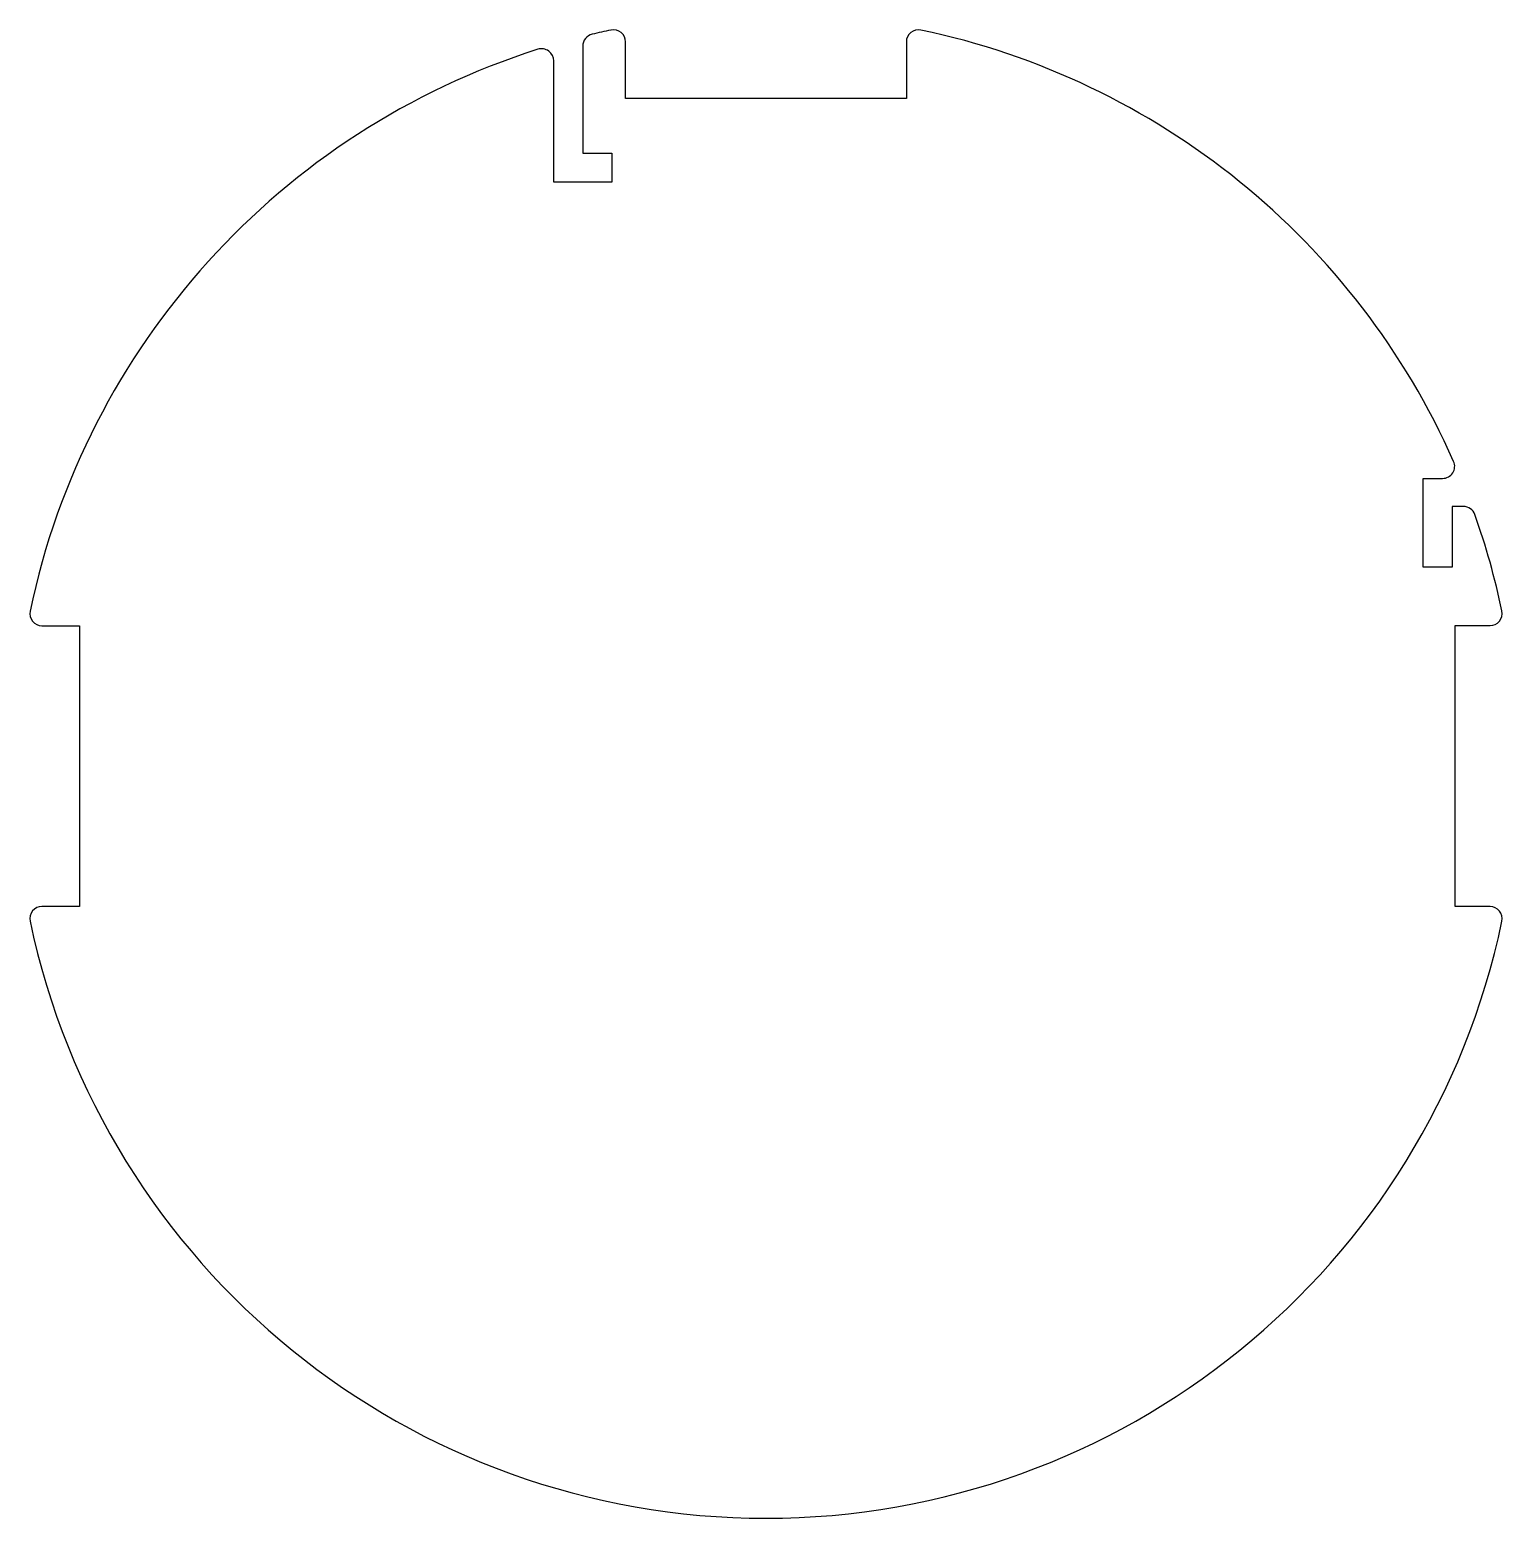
# Model space of a CAD drawing. Header units: millimetres. Extents: x 73 to 133.7, y 132.4 to 193.8.
import ezdxf

# ---------------------------------------------------------------- set-up
doc = ezdxf.new("R2010")
doc.units = ezdxf.units.MM
doc.layers.add('obrys', color=2, linetype='Continuous')

msp = doc.modelspace()

# ---------------------------------------------------------------- linework, layer by layer
at = {"layer": 'obrys'}
for p, q in [((97.56, 190.954), (97.559, 193.28)), ((109.13, 193.281), (109.13, 190.954)), ((95.794, 193.108), (95.794, 188.701)), ((94.594, 187.501), (94.594, 192.498)), ((109.13, 190.954), (97.56, 190.954)), ((95.794, 188.701), (96.994, 188.701)), ((96.994, 188.701), (96.994, 187.501)), ((95.794, 187.501), (94.594, 187.501)), ((96.994, 187.501), (95.794, 187.501)), ((130.427, 175.291), (131.23, 175.291)), ((130.427, 171.634), (130.427, 175.291)), ((131.627, 174.134), (131.627, 171.634)), ((132.089, 174.134), (131.627, 174.134)), ((131.627, 171.634), (130.427, 171.634)), ((73.499, 169.22), (75.05, 169.22)), ((75.05, 169.22), (75.05, 157.649)), ((131.748, 169.223), (133.19, 169.223)), ((131.748, 157.646), (131.748, 169.223)), ((75.05, 157.649), (73.5, 157.65)), ((133.19, 157.646), (131.748, 157.646))]:
    msp.add_line(p, q, dxfattribs=at)
for centre, radius, start, end in [((96.294, 193.108), 0.5, 103.36636, 180), ((103.345, 163.435), 31, 101.89262, 103.36636), ((97.059, 193.28), 0.5, 0.00939, 101.89262), ((109.63, 193.281), 0.5, 78.1102, 180), ((103.345, 163.435), 31, 23.89762, 78.1084), ((103.345, 163.435), 31, 107.65639, 168.10735), ((94.094, 192.498), 0.5, 0, 107.65639), ((131.23, 175.791), 0.5, 270.01555, 23.88393), ((132.089, 173.634), 0.5, 19.52999, 90.00657), ((103.347, 163.435), 30.998, 11.89845, 19.53712), ((73.499, 169.72), 0.5, 168.10735, 270), ((133.19, 169.723), 0.5, 270, 11.89845), ((73.5, 157.15), 0.5, 89.986, 191.89309), ((103.345, 163.435), 31, 191.89226, 348.10108), ((133.19, 157.146), 0.5, 348.10113, 90.00004)]:
    msp.add_arc(centre, radius, start, end, dxfattribs=at)

doc.saveas('drawing.dxf')
